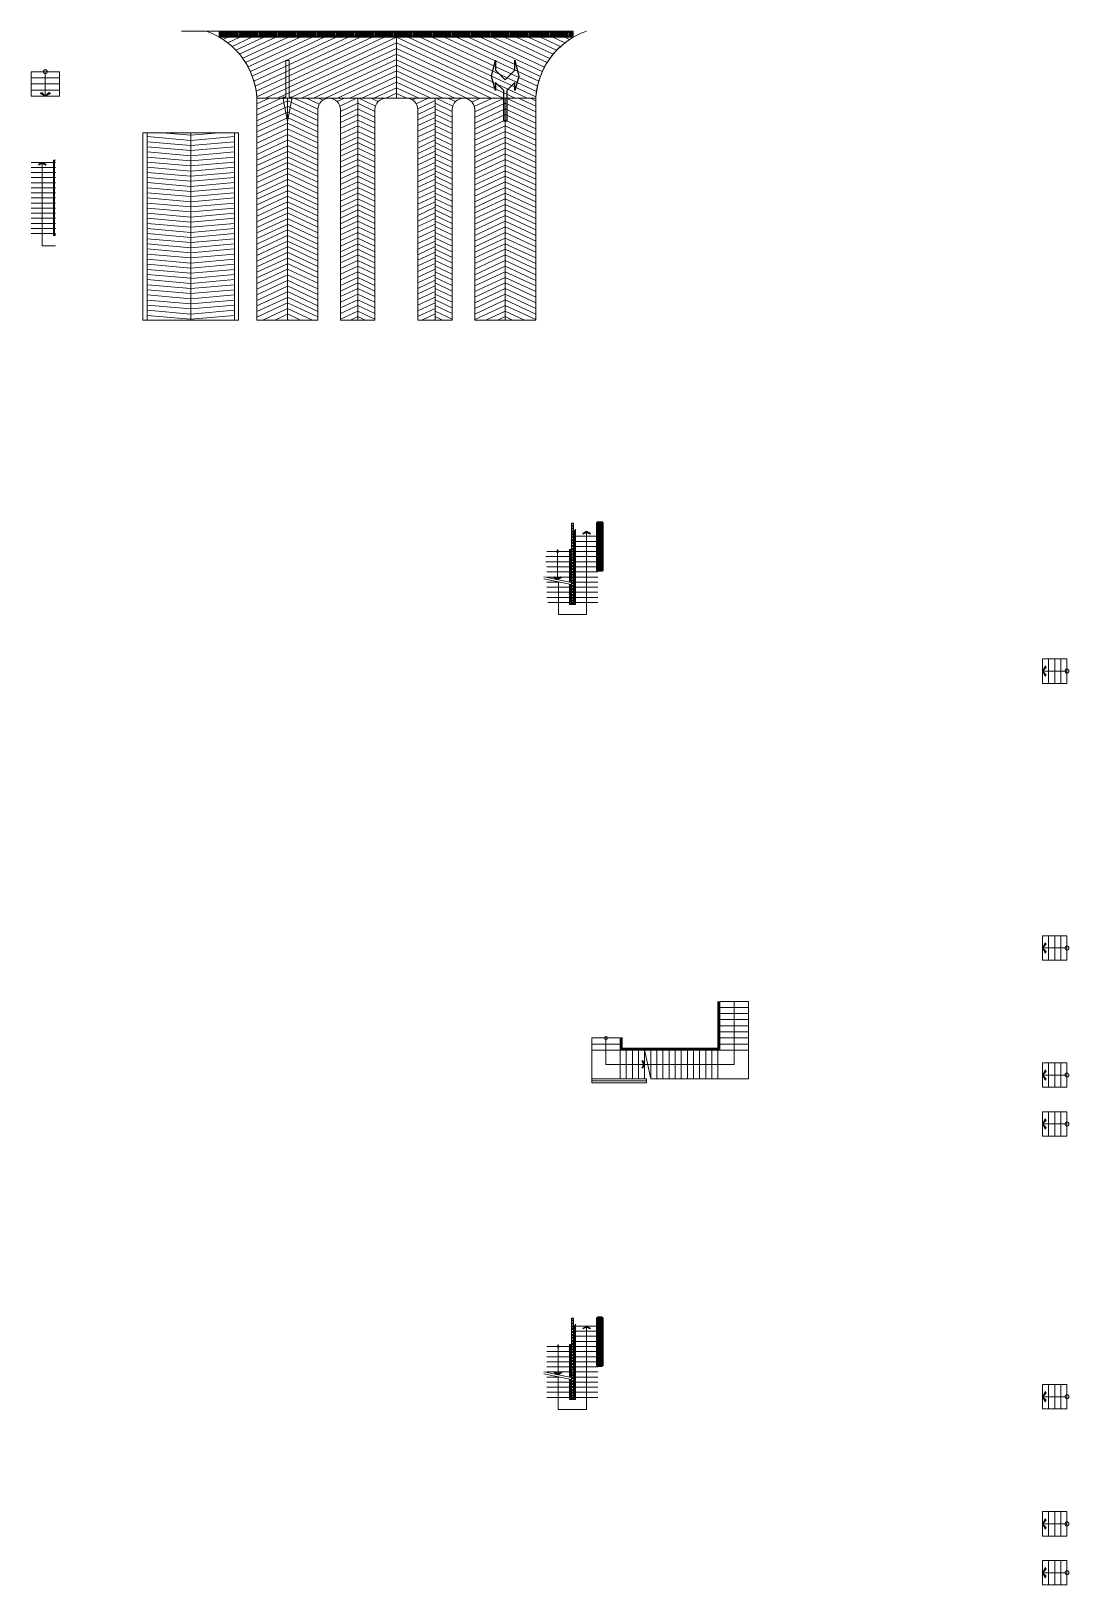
# Model space of a CAD drawing. Header units: millimetres. Extents: x 379264 to 1158416, y -283062 to 356890.
# Drawn here: x 1107416 to 1158415, y 197597 to 273947 of the extents above; entities that cross this region are included whole.
import ezdxf

# ---------------------------------------------------------------- set-up
doc = ezdxf.new("R2010")
doc.units = ezdxf.units.MM
doc.layers.add('a2-mb giao thong$0$Traffic Arrow', color=40, linetype='Continuous')
doc.layers.add('mb tang 1 TWB$0$Wall Hatch', color=134, linetype='Continuous')
doc.layers.add('mb tang 1 TWB$0$Wall Line', color=4, linetype='Continuous', lineweight=70)
doc.layers.add('tam cap ram', color=8, linetype='Continuous', lineweight=5)

# ---------------------------------------------------------------- blocks, each defined once
blk = doc.blocks.new('A2-MB canh quan$0$Arrow 60')
at = {"linetype": 'ByBlock', "lineweight": -2}
h = blk.add_hatch(color=0, dxfattribs=at)
h.paths.add_polyline_path([(1.88, 0.94), (1.65, 1.38), (0, 0.56), (-1.65, 1.38), (-1.88, 0.94), (0, 0)], flags=17)
h.paths.add_polyline_path([(1.65, 1.38), (1.88, 0.94), (0, 0), (-1.88, 0.94), (-1.65, 1.38), (0, 0.56)])
blk.add_hatch(color=0, dxfattribs=at).paths.add_polyline_path([(1.65, 1.38), (1.88, 0.94), (0, 0), (-1.88, 0.94), (-1.65, 1.38), (0, 0.56)])
at = {"color": 0, "linetype": 'ByBlock', "lineweight": -2}
blk.add_lwpolyline([(1.65, 1.38), (1.88, 0.94), (0, 0), (-1.88, 0.94), (-1.65, 1.38), (0, 0.56)], close=True, dxfattribs=at)
blk = doc.blocks.new('a2-mb giao thong$0$Ngoai vi$0$Arrow Left Right')
at = {"layer": 'a2-mb giao thong$0$Traffic Arrow'}
blk.add_lwpolyline([(-75, 0), (-75, 1500), (-475, 1900), (-475, 1500), (-675, 2200), (-475, 3000), (-475, 2500), (0, 2025), (475, 2500), (475, 3000), (675, 2200), (475, 1500), (475, 1900), (75, 1500), (75, 0)], close=True, dxfattribs=at)
blk = doc.blocks.new('*U1539')
blk.add_blockref('a2-mb giao thong$0$Ngoai vi$0$Arrow Left Right', (0, 0))
blk = doc.blocks.new('a2-mb giao thong$0$Ngoai vi$0$Arrow Straight')
blk.add_lwpolyline([(75, 0), (-75, 0), (-75, 1800), (-225, 1800), (0, 3000), (225, 1800), (75, 1800)], close=True)
blk = doc.blocks.new('*U1538')
blk.add_blockref('a2-mb giao thong$0$Ngoai vi$0$Arrow Straight', (0, 0))
blk = doc.blocks.new('*U1528')
at = {"layer": 'tam cap ram'}
h = blk.add_hatch(dxfattribs=at)
h.set_pattern_fill('LINE10', color=256, scale=50, angle=90, style=0, pattern_type=2)
h.set_pattern_definition([(90, (0, 100), (-50, 3e-15), [])])
h.paths.add_polyline_path([(50, 50), (17350, 50), (17350, 250), (50, 250)])
for points in [[(0, 0), (17400, 0), (17400, 300), (0, 300)], [(50, 50), (17350, 50), (17350, 250), (50, 250)]]:
    blk.add_lwpolyline(points, close=True, dxfattribs=at)
blk = doc.blocks.new('mb tang 1 TWB$0$Arrow 60')
at = {"linetype": 'ByBlock', "lineweight": -2}
h = blk.add_hatch(color=0, dxfattribs=at)
h.paths.add_polyline_path([(1.88, 0.94), (1.65, 1.38), (0, 0.56), (-1.65, 1.38), (-1.88, 0.94), (0, 0)], flags=17)
h.paths.add_polyline_path([(1.65, 1.38), (1.88, 0.94), (0, 0), (-1.88, 0.94), (-1.65, 1.38), (0, 0.56)])
blk.add_hatch(color=0, dxfattribs=at).paths.add_polyline_path([(1.65, 1.38), (1.88, 0.94), (0, 0), (-1.88, 0.94), (-1.65, 1.38), (0, 0.56)])
at = {"color": 0, "linetype": 'ByBlock', "lineweight": -2}
blk.add_lwpolyline([(1.65, 1.38), (1.88, 0.94), (0, 0), (-1.88, 0.94), (-1.65, 1.38), (0, 0.56)], close=True, dxfattribs=at)
blk = doc.blocks.new('mb tang 1 TWB$0$Dot')
at = {"linetype": 'ByBlock', "lineweight": -2}
h = blk.add_hatch(color=0, dxfattribs=at)
edge = h.paths.add_edge_path()
edge.add_arc((0, 0), 0.5, 0, 360)
at = {"color": 0, "linetype": 'ByBlock', "lineweight": -2}
blk.add_line((0, -1), (0, 1), dxfattribs=at)
blk.add_circle((0, 0), 0.5, dxfattribs=at)
blk = doc.blocks.new('*U1540')
at = {"layer": 'mb tang 1 TWB$0$Wall Hatch'}
h = blk.add_hatch(dxfattribs=at)
h.set_pattern_fill('LINE10', color=256, scale=100, angle=45, style=0, pattern_type=2)
h.set_pattern_definition([(45, (2985, -1715), (-70.7107, 70.7107), [])])
h.paths.add_polyline_path([(-2300, 0), (0, 0), (0, 200), (-2300, 200)])
at = {"layer": 'mb tang 1 TWB$0$Wall Line'}
blk.add_lwpolyline([(-2300, 0), (0, 0), (0, 200), (-2300, 200)], close=True, dxfattribs=at)
blk = doc.blocks.new('mb tang 1 TWB$0$A2-MB canh quan$0$Arrow 60')
at = {"linetype": 'ByBlock', "lineweight": -2}
h = blk.add_hatch(color=0, dxfattribs=at)
h.paths.add_polyline_path([(1.88, 0.94), (1.65, 1.38), (0, 0.56), (-1.65, 1.38), (-1.88, 0.94), (0, 0)], flags=17)
h.paths.add_polyline_path([(1.65, 1.38), (1.88, 0.94), (0, 0), (-1.88, 0.94), (-1.65, 1.38), (0, 0.56)])
blk.add_hatch(color=0, dxfattribs=at).paths.add_polyline_path([(1.65, 1.38), (1.88, 0.94), (0, 0), (-1.88, 0.94), (-1.65, 1.38), (0, 0.56)])
at = {"color": 0, "linetype": 'ByBlock', "lineweight": -2}
blk.add_lwpolyline([(1.65, 1.38), (1.88, 0.94), (0, 0), (-1.88, 0.94), (-1.65, 1.38), (0, 0.56)], close=True, dxfattribs=at)

msp = doc.modelspace()

# ---------------------------------------------------------------- hatches: boundary and pattern name
at = {"layer": 'tam cap ram'}
h = msp.add_hatch(dxfattribs=at)
h.set_pattern_fill('_USER', color=256, scale=250, angle=25, pattern_type=0)
h.set_pattern_definition([(25, (1125365, 273646.97), (-105.6546, 226.577), [])])
h.paths.add_polyline_path([(1125365, 273646.97), (1116657.59, 273646.97, -0.25592267), (1118509.59, 270646.97), (1125365, 270646.97)])
h = msp.add_hatch(dxfattribs=at)
h.set_pattern_fill('_USER', color=256, scale=250, angle=335, pattern_type=0)
h.set_pattern_definition([(335, (1125357.59, 273646.97), (105.6546, 226.577), [])])
h.paths.add_polyline_path([(1134057.59, 273646.97), (1125365, 273646.97), (1125365, 270646.97), (1132220.41, 270646.97, -0.25289358)])
for points in [[(1108115.59, 270746.63), (1107860.44, 270877.27), (1107939.29, 270924.55)], [(1108115.59, 270746.63), (1108370.73, 270877.27), (1108291.88, 270924.55)], [(1157115.54, 242496.68), (1157246.18, 242751.83), (1157293.46, 242672.97)], [(1157115.54, 242496.68), (1157246.18, 242241.53), (1157293.46, 242320.38)], [(1157115.54, 228896.68), (1157246.18, 229151.83), (1157293.46, 229072.97)], [(1157115.54, 228896.68), (1157246.18, 228641.53), (1157293.46, 228720.38)], [(1157115.54, 222646.68), (1157246.18, 222901.83), (1157293.46, 222822.97)], [(1157115.54, 222646.68), (1157246.18, 222391.53), (1157293.46, 222470.38)], [(1157115.54, 220246.68), (1157246.18, 220501.83), (1157293.46, 220422.97)], [(1157115.54, 220246.68), (1157246.18, 219991.53), (1157293.46, 220070.38)], [(1157115.54, 206846.68), (1157246.18, 207101.83), (1157293.46, 207022.97)], [(1157115.54, 206846.68), (1157246.18, 206591.53), (1157293.46, 206670.38)], [(1157115.54, 200596.68), (1157246.18, 200851.83), (1157293.46, 200772.97)], [(1157115.54, 200596.68), (1157246.18, 200341.53), (1157293.46, 200420.38)], [(1157115.54, 198196.68), (1157246.18, 198451.83), (1157293.46, 198372.97)], [(1157115.54, 198196.68), (1157246.18, 197941.53), (1157293.46, 198020.38)]]:
    msp.add_hatch(color=256, dxfattribs=at).paths.add_polyline_path(points)
h = msp.add_hatch(dxfattribs=at)
h.set_pattern_fill('_USER', color=256, scale=250, angle=25, pattern_type=0)
h.set_pattern_definition([(25, (1043210.7, 281045.14), (-105.6546, 226.57695), [])])
edge = h.paths.add_edge_path()
edge.add_line((1120015, 270646.97), (1118509.59, 270646.97))
edge.add_arc((1114815, 270446.97), 3700, 0, 3.0985793, ccw=False)
edge.add_line((1118515, 270446.97), (1118515, 259746.97))
edge.add_line((1118515, 259746.97), (1120015, 259746.97))
edge.add_line((1120015, 259746.97), (1120015, 270646.97))
h = msp.add_hatch(dxfattribs=at)
h.set_pattern_fill('_USER', color=256, scale=250, angle=25, pattern_type=0)
h.set_pattern_definition([(155, (1196819.3, 277745.14), (105.6546, 226.57695), [])])
edge = h.paths.add_edge_path()
edge.add_line((1120015, 259746.97), (1121515, 259746.97))
edge.add_line((1121515, 259746.97), (1121515, 270096.97))
edge.add_arc((1122069.37, 270095.28), 554.37, 95.628296, 179.824326, ccw=False)
edge.add_line((1122015, 270646.97), (1120015, 270646.97))
edge.add_line((1120015, 270646.97), (1120015, 259746.97))
h = msp.add_hatch(dxfattribs=at)
h.set_pattern_fill('_USER', color=256, scale=250, angle=25, pattern_type=0)
h.set_pattern_definition([(25, (1046660.7, 279545.14), (-105.6546, 226.57695), [])])
edge = h.paths.add_edge_path()
edge.add_line((1122065.01, 270646.97), (1123465, 270646.97))
edge.add_line((1123465, 270646.97), (1123465, 259746.97))
edge.add_line((1123465, 259746.97), (1122615, 259746.97))
edge.add_line((1122615, 259746.97), (1122615, 270096.97))
edge.add_arc((1122065, 270096.97), 550, 0, 89.9996192)
h = msp.add_hatch(dxfattribs=at)
h.set_pattern_fill('_USER', color=256, scale=250, angle=25, pattern_type=0)
h.set_pattern_definition([(155, (1200269.3, 279545.14), (105.6546, 226.57695), [])])
edge = h.paths.add_edge_path()
edge.add_line((1124865, 270646.97), (1123465, 270646.97))
edge.add_line((1123465, 270646.97), (1123465, 259746.97))
edge.add_line((1123465, 259746.97), (1124315, 259746.97))
edge.add_line((1124315, 259746.97), (1124315, 270096.97))
edge.add_arc((1124865, 270096.97), 550, 90, 180, ccw=False)
h = msp.add_hatch(dxfattribs=at)
h.set_pattern_fill('_USER', color=256, scale=250, angle=25, pattern_type=0)
h.set_pattern_definition([(25, (1050460.7, 277745.14), (-105.6546, 226.57695), [])])
edge = h.paths.add_edge_path()
edge.add_line((1126415, 259746.97), (1127265, 259746.97))
edge.add_line((1127265, 259746.97), (1127265, 270646.97))
edge.add_line((1127265, 270646.97), (1125865, 270646.97))
edge.add_arc((1125865, 270096.97), 550, 0, 90, ccw=False)
edge.add_line((1126415, 270096.97), (1126415, 259746.97))
h = msp.add_hatch(dxfattribs=at)
h.set_pattern_fill('_USER', color=256, scale=250, angle=25, pattern_type=0)
h.set_pattern_definition([(155, (1204069.3, 279545.14), (105.6546, 226.57695), [])])
edge = h.paths.add_edge_path()
edge.add_line((1128665, 270646.97), (1127265, 270646.97))
edge.add_line((1127265, 270646.97), (1127265, 259746.97))
edge.add_line((1127265, 259746.97), (1128115, 259746.97))
edge.add_line((1128115, 259746.97), (1128115, 270096.97))
edge.add_arc((1128665, 270096.97), 550, 90.0003808, 180, ccw=False)
h = msp.add_hatch(dxfattribs=at)
h.set_pattern_fill('_USER', color=256, scale=250, angle=25, pattern_type=0)
h.set_pattern_definition([(25, (1053910.7, 279545.14), (-105.6546, 226.57695), [])])
edge = h.paths.add_edge_path()
edge.add_line((1128715, 270646.97), (1130715, 270646.97))
edge.add_line((1130715, 270646.97), (1130715, 259746.97))
edge.add_line((1130715, 259746.97), (1129215, 259746.97))
edge.add_line((1129215, 259746.97), (1129215, 270096.97))
edge.add_arc((1128660.63, 270095.28), 554.37, 0.175674, 84.371704)
h = msp.add_hatch(dxfattribs=at)
h.set_pattern_fill('_USER', color=256, scale=250, angle=25, pattern_type=0)
h.set_pattern_definition([(155, (1207519.3, 279545.14), (105.6546, 226.57695), [])])
edge = h.paths.add_edge_path()
edge.add_line((1132220.41, 270646.97), (1130715, 270646.97))
edge.add_line((1130715, 270646.97), (1130715, 259746.97))
edge.add_line((1130715, 259746.97), (1132215, 259746.97))
edge.add_line((1132215, 259746.97), (1132215, 270446.97))
edge.add_arc((1135915, 270446.97), 3700, 176.9014207, 180, ccw=False)
h = msp.add_hatch(dxfattribs=at)
h.set_pattern_fill('_USER', color=256, scale=250, angle=175, pattern_type=0)
h.set_pattern_definition([(175, (1139162.43, 177895.45), (-21.78894, -249.0487), [])])
h.paths.add_polyline_path([(1113115, 259746.97), (1113115, 268946.97), (1115265, 268946.97), (1115265, 259746.97)])
h = msp.add_hatch(dxfattribs=at)
h.set_pattern_fill('_USER', color=256, scale=250, angle=175, pattern_type=0)
h.set_pattern_definition([(5, (1091367.58, 177895.45), (21.78894, -249.0487), [])])
h.paths.add_polyline_path([(1117415, 259746.97), (1117415, 268946.97), (1115265, 268946.97), (1115265, 259746.97)])
h = msp.add_hatch(dxfattribs=at)
h.set_pattern_fill('LINE10', color=256, scale=100, angle=-45, style=0, pattern_type=2)
h.set_pattern_definition([(315, (1132100.54, 244486.91), (70.7107, 70.7107), [])])
h.paths.add_polyline_path([(1133965.54, 249771.91), (1133965.54, 245871.91), (1134065.54, 245871.91), (1134065.54, 249771.91)])
h = msp.add_hatch(dxfattribs=at)
h.set_pattern_fill('LINE10', color=256, scale=100, angle=-45, style=0, pattern_type=2)
h.set_pattern_definition([(225, (1135930.54, 244486.91), (-70.7107, 70.7107), [])])
h.paths.add_polyline_path([(1134065.54, 249771.91), (1134065.54, 245871.91), (1133965.54, 245871.91), (1133965.54, 249771.91)])
h = msp.add_hatch(dxfattribs=at)
h.set_pattern_fill('_USER', color=256, scale=250, angle=90, pattern_type=0)
h.set_pattern_definition([(180, (1132615.54, 246871.91), (-1e-13, -250), [])])
h.paths.add_polyline_path([(1134065.54, 245871.91), (1134065.54, 249371.91), (1134115.54, 249371.91), (1134115.54, 245871.91)])
h.paths.add_polyline_path([(1134165.54, 245871.91), (1134165.54, 249371.91), (1135265.54, 249371.91), (1135265.54, 245871.91)])
h = msp.add_hatch(dxfattribs=at)
h.set_pattern_fill('LINE10', color=256, scale=100, angle=-45, style=0, pattern_type=2)
h.set_pattern_definition([(315, (1132100.54, 205426.63), (70.7107, 70.7107), [])])
h.paths.add_polyline_path([(1133965.54, 210711.63), (1133965.54, 206811.63), (1134065.54, 206811.63), (1134065.54, 210711.63)])
h = msp.add_hatch(dxfattribs=at)
h.set_pattern_fill('LINE10', color=256, scale=100, angle=-45, style=0, pattern_type=2)
h.set_pattern_definition([(225, (1135930.54, 205426.63), (-70.7107, 70.7107), [])])
h.paths.add_polyline_path([(1134065.54, 210711.63), (1134065.54, 206811.63), (1133965.54, 206811.63), (1133965.54, 210711.63)])
h = msp.add_hatch(dxfattribs=at)
h.set_pattern_fill('_USER', color=256, scale=250, angle=90, pattern_type=0)
h.set_pattern_definition([(180, (1132615.54, 207811.63), (-1e-13, -250), [])])
h.paths.add_polyline_path([(1134065.54, 206811.63), (1134065.54, 210311.63), (1134115.54, 210311.63), (1134115.54, 206811.63)])
h.paths.add_polyline_path([(1134165.54, 206811.63), (1134165.54, 210311.63), (1135265.54, 210311.63), (1135265.54, 206811.63)])

# ---------------------------------------------------------------- linework, layer by layer
for p, q in [((1124865, 273946.97), (1114815, 273946.97)), ((1118515, 259746.97), (1118515, 270446.97)), ((1120015, 270646.97), (1120015, 259746.97)), ((1123465, 270646.97), (1123465, 259746.97)), ((1127265, 270646.97), (1127265, 259746.97)), ((1130715, 259746.97), (1130715, 270646.97)), ((1132215, 259746.97), (1132215, 270446.98)), ((1121515, 270096.97), (1121515, 259746.97)), ((1122615, 270096.97), (1122615, 259746.97)), ((1107415.54, 267496.63), (1108515.54, 267496.63)), ((1107415.54, 267246.63), (1108515.54, 267246.63)), ((1108565.54, 267496.63), (1108615.54, 267496.63)), ((1108565.54, 267246.63), (1108615.54, 267246.63)), ((1107415.54, 266996.63), (1108515.54, 266996.63)), ((1107415.54, 266746.63), (1108515.54, 266746.63)), ((1107415.54, 266496.63), (1108515.54, 266496.63)), ((1108565.54, 266996.63), (1108615.54, 266996.63)), ((1108565.54, 266746.63), (1108615.54, 266746.63)), ((1108565.54, 266496.63), (1108615.54, 266496.63)), ((1107415.54, 266246.63), (1108515.54, 266246.63)), ((1107415.54, 265996.63), (1108515.54, 265996.63)), ((1107415.54, 265746.63), (1108515.54, 265746.63)), ((1108565.54, 266246.63), (1108615.54, 266246.63)), ((1108565.54, 265996.63), (1108615.54, 265996.63)), ((1108565.54, 265746.63), (1108615.54, 265746.63)), ((1107415.54, 265496.63), (1108515.54, 265496.63)), ((1107415.54, 265246.63), (1108515.54, 265246.63)), ((1107415.54, 264996.63), (1108515.54, 264996.63)), ((1108565.54, 265496.63), (1108615.54, 265496.63)), ((1108565.54, 265246.63), (1108615.54, 265246.63)), ((1108565.54, 264996.63), (1108615.54, 264996.63)), ((1107415.54, 264746.63), (1108515.54, 264746.63)), ((1107415.54, 264496.63), (1108515.54, 264496.63)), ((1107415.54, 264246.63), (1108515.54, 264246.63)), ((1108565.54, 264746.63), (1108615.54, 264746.63)), ((1108565.54, 264496.63), (1108615.54, 264496.63)), ((1108565.54, 264246.63), (1108615.54, 264246.63)), ((1107415.54, 263996.63), (1108515.54, 263996.63)), ((1108515.54, 263896.63), (1108615.54, 263896.63)), ((1108565.54, 263996.63), (1108615.54, 263996.63)), ((1108565.54, 263946.63), (1108615.54, 263946.63)), ((1134115.54, 245821.91), (1134115.54, 249421.91)), ((1134165.54, 245771.91), (1134165.54, 249471.91)), ((1134715.54, 245271.91), (1134715.54, 249371.91)), ((1133290.54, 246991.71), (1133290.54, 248421.91)), ((1133965.54, 248471.91), (1133865.54, 248471.91)), ((1133865.54, 246871.91), (1133865.54, 248471.91)), ((1133965.54, 248421.91), (1133915.54, 248421.91)), ((1133915.54, 246861.5), (1133915.54, 248421.91)), ((1133965.54, 248371.91), (1133915.54, 248371.91)), ((1133865.54, 248121.91), (1132715.54, 248121.91)), ((1133865.54, 247871.91), (1132715.54, 247871.91)), ((1133865.54, 247621.91), (1132765.54, 247621.91)), ((1133965.54, 248121.91), (1133915.54, 248121.91)), ((1133965.54, 247871.91), (1133915.54, 247871.91)), ((1133965.54, 247621.91), (1133915.54, 247621.91)), ((1133965.54, 246851.08), (1132615.54, 247132.33)), ((1133965.54, 246748.93), (1132615.54, 247030.18)), ((1133865.54, 247371.91), (1132765.54, 247371.91)), ((1133865.54, 247121.91), (1132765.54, 247121.91)), ((1133375.24, 246871.91), (1132765.54, 246871.91)), ((1133865.54, 246621.91), (1132765.54, 246621.91)), ((1133340.54, 245271.91), (1133340.54, 246879.14)), ((1133865.54, 245771.91), (1133865.54, 246769.77)), ((1133965.54, 247371.91), (1133915.54, 247371.91)), ((1133965.54, 247121.91), (1133915.54, 247121.91)), ((1133965.54, 246871.91), (1133915.54, 246871.91)), ((1133915.54, 245821.91), (1133915.54, 246759.35)), ((1133965.54, 246621.91), (1133915.54, 246621.91)), ((1133865.54, 246371.91), (1132765.54, 246371.91)), ((1133865.54, 246121.91), (1132765.54, 246121.91)), ((1133865.54, 245871.91), (1132815.54, 245871.91)), ((1133965.54, 246371.91), (1133915.54, 246371.91)), ((1133965.54, 246121.91), (1133915.54, 246121.91)), ((1134115.54, 245871.91), (1133915.54, 245871.91)), ((1133965.54, 245871.91), (1133915.54, 245871.91)), ((1134065.54, 245871.91), (1134115.54, 245871.91)), ((1135265.54, 245871.91), (1134165.54, 245871.91)), ((1134715.54, 245271.91), (1133340.54, 245271.91)), ((1134165.54, 245771.91), (1133865.54, 245771.91)), ((1134165.54, 245771.91), (1133865.54, 245771.91)), ((1134115.54, 245821.91), (1133915.54, 245821.91)), ((1134115.54, 245821.91), (1133915.54, 245821.91)), ((1141265.54, 226271.65), (1142665.54, 226271.65)), ((1141265.54, 225971.65), (1142665.54, 225971.65)), ((1141265.54, 225671.65), (1142665.54, 225671.65)), ((1141265.54, 225371.65), (1142665.54, 225371.65)), ((1134965.54, 224471.91), (1134965.54, 222471.91)), ((1136415.54, 224471.65), (1136465.54, 224471.65)), ((1141265.54, 225071.65), (1142665.54, 225071.65)), ((1141265.54, 224771.65), (1142665.54, 224771.65)), ((1141265.54, 224471.65), (1142665.54, 224471.65)), ((1137865.54, 222471.65), (1137544.11, 223971.65)), ((1141265.54, 224171.65), (1142665.54, 224171.65)), ((1141265.54, 223871.65), (1142665.54, 223871.65)), ((1134965.54, 222471.91), (1134965.54, 222371.91)), ((1134965.54, 222471.91), (1137665.54, 222471.91)), ((1134965.54, 222471.91), (1134965.54, 222371.91)), ((1134965.54, 222471.91), (1137665.54, 222471.91)), ((1134965.54, 222271.91), (1134965.54, 222371.91)), ((1134965.54, 222371.91), (1137665.54, 222371.91)), ((1134965.54, 222271.91), (1134965.54, 222371.91)), ((1134965.54, 222371.91), (1137665.54, 222371.91)), ((1134965.54, 222271.91), (1137665.54, 222271.91)), ((1134965.54, 222271.91), (1137665.54, 222271.91)), ((1137665.54, 222471.91), (1137665.54, 222371.91)), ((1137665.54, 222471.91), (1137665.54, 222371.91)), ((1137665.54, 222271.91), (1137665.54, 222371.91)), ((1137665.54, 222271.91), (1137665.54, 222371.91)), ((1134115.54, 210361.63), (1134065.54, 210361.63)), ((1134115.54, 210311.63), (1134065.54, 210311.63)), ((1134115.54, 206761.63), (1134115.54, 210361.63)), ((1134165.54, 206711.63), (1134165.54, 210411.63)), ((1135265.54, 210311.63), (1134165.54, 210311.63)), ((1134715.54, 206211.63), (1134715.54, 210311.63)), ((1133315.54, 207926.22), (1133315.54, 209361.63)), ((1133965.54, 209411.63), (1133865.54, 209411.63)), ((1133865.54, 207811.63), (1133865.54, 209411.63)), ((1133965.54, 209361.63), (1133915.54, 209361.63)), ((1133915.54, 207801.22), (1133915.54, 209361.63)), ((1133965.54, 209311.63), (1133915.54, 209311.63)), ((1133865.54, 209061.63), (1132765.54, 209061.63)), ((1133865.54, 208811.63), (1132765.54, 208811.63)), ((1133865.54, 208561.63), (1132765.54, 208561.63)), ((1133965.54, 209061.63), (1133915.54, 209061.63)), ((1133965.54, 208811.63), (1133915.54, 208811.63)), ((1133965.54, 208561.63), (1133915.54, 208561.63)), ((1133965.54, 207790.8), (1132615.54, 208072.05)), ((1133965.54, 207688.65), (1132615.54, 207969.9)), ((1133865.54, 208311.63), (1132765.54, 208311.63)), ((1133865.54, 208061.63), (1132765.54, 208061.63)), ((1133375.24, 207811.63), (1132765.54, 207811.63)), ((1133315.54, 206211.63), (1133315.54, 207824.07)), ((1133865.54, 206711.63), (1133865.54, 207709.49)), ((1133965.54, 208311.63), (1133915.54, 208311.63)), ((1133965.54, 208061.63), (1133915.54, 208061.63)), ((1133965.54, 207811.63), (1133915.54, 207811.63)), ((1133915.54, 206761.63), (1133915.54, 207699.07)), ((1133865.54, 207561.63), (1132765.54, 207561.63)), ((1133865.54, 207311.63), (1132765.54, 207311.63)), ((1133865.54, 207061.63), (1132765.54, 207061.63)), ((1133965.54, 207561.63), (1133915.54, 207561.63)), ((1133965.54, 207311.63), (1133915.54, 207311.63)), ((1133965.54, 207061.63), (1133915.54, 207061.63)), ((1133865.54, 206811.63), (1132765.54, 206811.63)), ((1134715.54, 206211.63), (1133315.54, 206211.63)), ((1134165.54, 206711.63), (1133865.54, 206711.63)), ((1134165.54, 206711.63), (1133865.54, 206711.63)), ((1134115.54, 206811.63), (1133915.54, 206811.63)), ((1133965.54, 206811.63), (1133915.54, 206811.63)), ((1134115.54, 206761.63), (1133915.54, 206761.63)), ((1134115.54, 206761.63), (1133915.54, 206761.63)), ((1134065.54, 206811.63), (1134115.54, 206811.63)), ((1135265.54, 206811.63), (1134165.54, 206811.63))]:
    msp.add_line(p, q, dxfattribs=at)
msp.add_lwpolyline([(1134057.59, 273646.97), (1116657.59, 273646.97, -0.25592267), (1118509.59, 270646.97), (1132220.41, 270646.97, -0.25289358)], format="xyb", close=True, dxfattribs=at)
for points in [[(1125365, 270646.97), (1125365, 273646.97)], [(1108115.59, 270746.63), (1108115.5, 271946.66)], [(1107415.54, 271646.63), (1108815.54, 271646.63)], [(1107415.54, 271346.63), (1108815.54, 271346.63)], [(1107415.54, 271046.63), (1108815.54, 271046.63)], [(1108115.59, 270746.63), (1107860.44, 270877.27), (1107939.29, 270924.55), (1108115.59, 270746.63)], [(1108115.59, 270746.63), (1108370.73, 270877.27), (1108291.88, 270924.55), (1108115.59, 270746.63)], [(1132220.41, 270646.97), (1118509.59, 270646.97)], [(1115265, 259746.97), (1115265, 268946.97)], [(1107965.54, 267496.63), (1107965.54, 263396.63), (1108615.54, 263396.63)], [(1108515.54, 263896.63), (1108515.54, 267596.63), (1108615.54, 267596.63)], [(1108565.54, 263946.63), (1108565.54, 267596.63), (1108615.54, 267596.63)], [(1113015, 259746.97), (1112915, 259746.97)], [(1121515, 259746.97), (1118515, 259746.97)], [(1127265, 259746.97), (1126415, 259746.97)], [(1130715, 259746.97), (1132215, 259746.97)], [(1133865.54, 248371.91), (1132765.54, 248371.91)], [(1157415.54, 241896.63), (1157415.54, 243096.63)], [(1157715.54, 241896.63), (1157715.54, 243096.63)], [(1158015.54, 241896.63), (1158015.54, 243096.63)], [(1157115.54, 242496.68), (1157246.18, 242751.83), (1157293.46, 242672.97), (1157115.54, 242496.68)], [(1157115.54, 242496.68), (1157246.18, 242241.53), (1157293.46, 242320.38), (1157115.54, 242496.68)], [(1157115.54, 242496.68), (1158315.57, 242496.59)], [(1157115.54, 228896.68), (1157246.18, 229151.83), (1157293.46, 229072.97), (1157115.54, 228896.68)], [(1157415.54, 228296.63), (1157415.54, 229496.63)], [(1157715.54, 228296.63), (1157715.54, 229496.63)], [(1158015.54, 228296.63), (1158015.54, 229496.63)], [(1157115.54, 228896.68), (1157246.18, 228641.53), (1157293.46, 228720.38), (1157115.54, 228896.68)], [(1157115.54, 228896.68), (1158315.57, 228896.59)], [(1137544.11, 223971.65), (1141165.54, 223971.65), (1141165.54, 226271.65)], [(1137554.83, 223921.65), (1141215.54, 223921.65), (1141215.54, 226271.65)], [(1137565.54, 223871.65), (1141265.54, 223871.65), (1141265.54, 226271.65)], [(1137715.54, 223171.65), (1141965.54, 223171.65), (1141965.54, 226271.65)], [(1137865.54, 222471.65), (1142665.54, 222471.65), (1142665.54, 226271.65)], [(1134965.54, 224471.91), (1136365.54, 224471.91)], [(1135665.54, 224471.65), (1135665.54, 223171.65), (1137715.18, 223171.65)], [(1136365.54, 224471.91), (1136365.54, 223871.91), (1137565.49, 223871.91)], [(1136415.54, 224471.65), (1136415.54, 223921.65), (1137554.83, 223921.65)], [(1136465.54, 224471.65), (1136465.54, 223971.65), (1137545.76, 223971.65)], [(1134965.54, 224171.91), (1136365.54, 224171.91)], [(1134965.54, 223871.91), (1136365.54, 223871.91), (1136365.54, 222471.65)], [(1136665.54, 223871.65), (1136665.54, 222471.65)], [(1136965.54, 223871.65), (1136965.54, 222471.65)], [(1137265.54, 223871.65), (1137265.54, 222471.65)], [(1137565.54, 223871.65), (1137565.54, 222471.65)], [(1137865.54, 223871.65), (1137865.54, 222471.65)], [(1138165.54, 223871.65), (1138165.54, 222471.65)], [(1138465.54, 223871.65), (1138465.54, 222471.65)], [(1138765.54, 223871.65), (1138765.54, 222471.65)], [(1139065.54, 223871.65), (1139065.54, 222471.65)], [(1139365.54, 223871.65), (1139365.54, 222471.65)], [(1139665.54, 223871.65), (1139665.54, 222471.65)], [(1139965.54, 223871.65), (1139965.54, 222471.65)], [(1140265.54, 223871.65), (1140265.54, 222471.65)], [(1140565.54, 223871.65), (1140565.54, 222471.65)], [(1140865.54, 223871.65), (1140865.54, 222471.65)], [(1141165.54, 223871.65), (1141165.54, 222471.65)], [(1157415.54, 222046.63), (1157415.54, 223246.63)], [(1157715.54, 222046.63), (1157715.54, 223246.63)], [(1158015.54, 222046.63), (1158015.54, 223246.63)], [(1157115.54, 222646.68), (1157246.18, 222901.83), (1157293.46, 222822.97), (1157115.54, 222646.68)], [(1157115.54, 222646.68), (1157246.18, 222391.53), (1157293.46, 222470.38), (1157115.54, 222646.68)], [(1157115.54, 222646.68), (1158315.57, 222646.59)], [(1157415.54, 219646.63), (1157415.54, 220846.63)], [(1157715.54, 219646.63), (1157715.54, 220846.63)], [(1158015.54, 219646.63), (1158015.54, 220846.63)], [(1157115.54, 220246.68), (1157246.18, 220501.83), (1157293.46, 220422.97), (1157115.54, 220246.68)], [(1157115.54, 220246.68), (1157246.18, 219991.53), (1157293.46, 220070.38), (1157115.54, 220246.68)], [(1157115.54, 220246.68), (1158315.57, 220246.59)], [(1133865.54, 209311.63), (1132765.54, 209311.63)], [(1157115.54, 206846.68), (1157246.18, 207101.83), (1157293.46, 207022.97), (1157115.54, 206846.68)], [(1157415.54, 206246.63), (1157415.54, 207446.63)], [(1157715.54, 206246.63), (1157715.54, 207446.63)], [(1158015.54, 206246.63), (1158015.54, 207446.63)], [(1157115.54, 206846.68), (1157246.18, 206591.53), (1157293.46, 206670.38), (1157115.54, 206846.68)], [(1157115.54, 206846.68), (1158315.57, 206846.59)], [(1157115.54, 200596.68), (1157246.18, 200851.83), (1157293.46, 200772.97), (1157115.54, 200596.68)], [(1157415.54, 199996.63), (1157415.54, 201196.63)], [(1157715.54, 199996.63), (1157715.54, 201196.63)], [(1158015.54, 199996.63), (1158015.54, 201196.63)], [(1158315.54, 199996.63), (1158315.54, 201196.63)], [(1157115.54, 200596.68), (1157246.18, 200341.53), (1157293.46, 200420.38), (1157115.54, 200596.68)], [(1157115.54, 200596.68), (1158315.57, 200596.59)], [(1157415.54, 197596.63), (1157415.54, 198796.63)], [(1157715.54, 197596.63), (1157715.54, 198796.63)], [(1158015.54, 197596.63), (1158015.54, 198796.63)], [(1157115.54, 198196.68), (1157246.18, 198451.83), (1157293.46, 198372.97), (1157115.54, 198196.68)], [(1157115.54, 198196.68), (1157246.18, 197941.53), (1157293.46, 198020.38), (1157115.54, 198196.68)], [(1157115.54, 198196.68), (1158315.57, 198196.59)]]:
    msp.add_lwpolyline(points, dxfattribs=at)
for points in [[(1108815.54, 271946.63), (1108815.54, 270746.63), (1107415.54, 270746.63), (1107415.54, 271946.63)], [(1112915, 268946.97), (1112915, 259746.97), (1113115, 259746.97), (1113115, 268946.97)], [(1113115, 268946.97), (1113115, 259746.97), (1117415, 259746.97), (1117415, 268946.97)], [(1117415, 268946.97), (1117415, 259746.97), (1117615, 259746.97), (1117615, 268946.97)], [(1133965.54, 249771.91), (1133965.54, 245871.91), (1134065.54, 245871.91), (1134065.54, 249771.91)], [(1158315.54, 243096.63), (1157115.54, 243096.63), (1157115.54, 241896.63), (1158315.54, 241896.63)], [(1158315.54, 229496.63), (1157115.54, 229496.63), (1157115.54, 228296.63), (1158315.54, 228296.63)], [(1158315.54, 223246.63), (1157115.54, 223246.63), (1157115.54, 222046.63), (1158315.54, 222046.63)], [(1158315.54, 220846.63), (1157115.54, 220846.63), (1157115.54, 219646.63), (1158315.54, 219646.63)], [(1133965.54, 210711.63), (1133965.54, 206811.63), (1134065.54, 206811.63), (1134065.54, 210711.63)], [(1158315.54, 207446.63), (1157115.54, 207446.63), (1157115.54, 206246.63), (1158315.54, 206246.63)], [(1158315.54, 201196.63), (1157115.54, 201196.63), (1157115.54, 199996.63), (1158315.54, 199996.63)], [(1158315.54, 198796.63), (1157115.54, 198796.63), (1157115.54, 197596.63), (1158315.54, 197596.63)]]:
    msp.add_lwpolyline(points, close=True, dxfattribs=at)
for points in [[(1122065.01, 270646.97), (1123465, 270646.97), (1123465, 259746.97), (1122615, 259746.97), (1122615, 270096.97, 0.41421162), (1122065.01, 270646.97, -6)], [(1124865, 270646.97), (1123465, 270646.97), (1123465, 259746.97), (1124315, 259746.97), (1124315, 270096.97, -0.41421356), (1124865, 270646.97, 6)], [(1124315, 259746.97), (1124315, 270096.97, -0.41421356), (1124865, 270646.97), (1125865, 270646.97, -0.41421356), (1126415, 270096.97), (1126415, 259746.97)], [(1128665, 270646.97), (1127265, 270646.97), (1127265, 259746.97), (1128115, 259746.97), (1128115, 270096.97, -0.41421162), (1128665, 270646.97, 6)], [(1128715, 270646.97), (1130715, 270646.97), (1130715, 259746.97), (1129215, 259746.97), (1129215, 270096.97, 0.38484574), (1128715, 270646.97, -6)]]:
    msp.add_lwpolyline(points, format="xyb", dxfattribs=at)
for centre, radius in [((1108115.5, 271946.55), 100), ((1158315.46, 242496.59), 100), ((1158315.46, 228896.59), 100), ((1135665.54, 224471.91), 75.26), ((1158315.46, 222646.59), 100), ((1158315.46, 220246.59), 100), ((1158315.46, 206846.59), 100), ((1158315.46, 200596.59), 100), ((1158315.46, 198196.59), 100)]:
    msp.add_circle(centre, radius, dxfattribs=at)
for centre, radius, start, end in [((1114815, 270446.97), 3700, 0, 71.0753556), ((1135915, 270446.97), 3700, 108.9246444, 180), ((1122065, 270096.97), 550, 0, 180)]:
    msp.add_arc(centre, radius, start, end, dxfattribs=at)

# ---------------------------------------------------------------- block references
at = {"layer": 'tam cap ram', "xscale": -1}
msp.add_blockref('*U1528', (1134057.59, 273646.97), dxfattribs=at)
at = {"layer": 'tam cap ram'}
for name, p, rotation in [('*U1538', (1120015, 272501.95), 180), ('*U1540', (1135265.54, 247471.91), 270), ('*U1540', (1135265.54, 208396.91), 270)]:
    msp.add_blockref(name, p, dxfattribs=dict(at, rotation=rotation))
msp.add_blockref('*U1539', (1130715, 269520.59), dxfattribs=at)
for name, p, xscale, yscale, zscale, rotation in [('A2-MB canh quan$0$Arrow 60', (1107965.54, 267496.63), 100.0000000000001, 100.0000000000001, 100.0000000000001, 180), ('mb tang 1 TWB$0$Arrow 60', (1134715.54, 249371.91), -100, 100, 100, 180), ('mb tang 1 TWB$0$A2-MB canh quan$0$Arrow 60', (1137565.54, 223171.65), 100.0000000000003, 100.0000000000003, 100.0000000000003, 90), ('mb tang 1 TWB$0$Arrow 60', (1134715.54, 210311.63), -100, 100, 100, 180)]:
    msp.add_blockref(name, p, dxfattribs=dict(at, xscale=xscale, yscale=yscale, zscale=zscale, rotation=rotation))
at = {"layer": 'tam cap ram', "xscale": -1, "rotation": 90}
for p in [(1135465.54, 247471.91), (1135465.54, 208396.91)]:
    msp.add_blockref('*U1540', p, dxfattribs=at)
at = {"layer": 'tam cap ram', "xscale": 100, "yscale": 100, "zscale": 100}
for name, p in [('mb tang 1 TWB$0$Dot', (1133290.54, 248371.91)), ('mb tang 1 TWB$0$Arrow 60', (1133290.54, 246991.71)), ('mb tang 1 TWB$0$Dot', (1133315.54, 209311.63)), ('mb tang 1 TWB$0$Arrow 60', (1133315.54, 207926.22))]:
    msp.add_blockref(name, p, dxfattribs=at)

doc.saveas('drawing.dxf')
